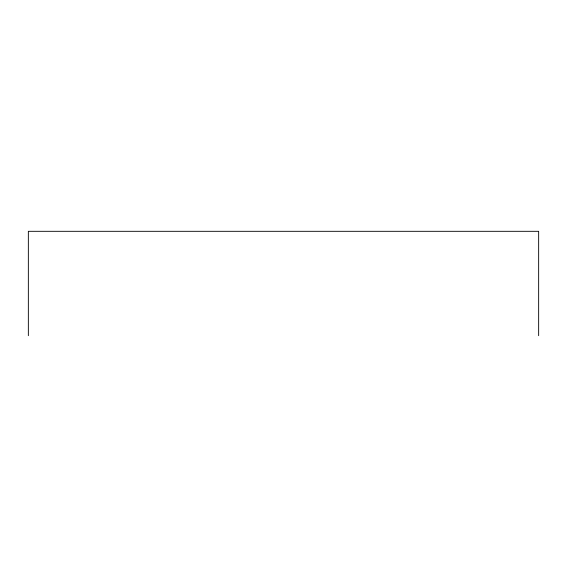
<?xml version="1.0" encoding="UTF-8"?>
<svg xmlns="http://www.w3.org/2000/svg" width="567" height="567" viewBox="0 0 567 567"><rect width="100%" height="100%" fill="white"/><g stroke="black" fill="none" stroke-linecap="round" stroke-linejoin="round"><path stroke-width="0.85" d="M538.65 335.685L538.65 231.315L28.35 231.315L28.35 335.685"/></g></svg>
